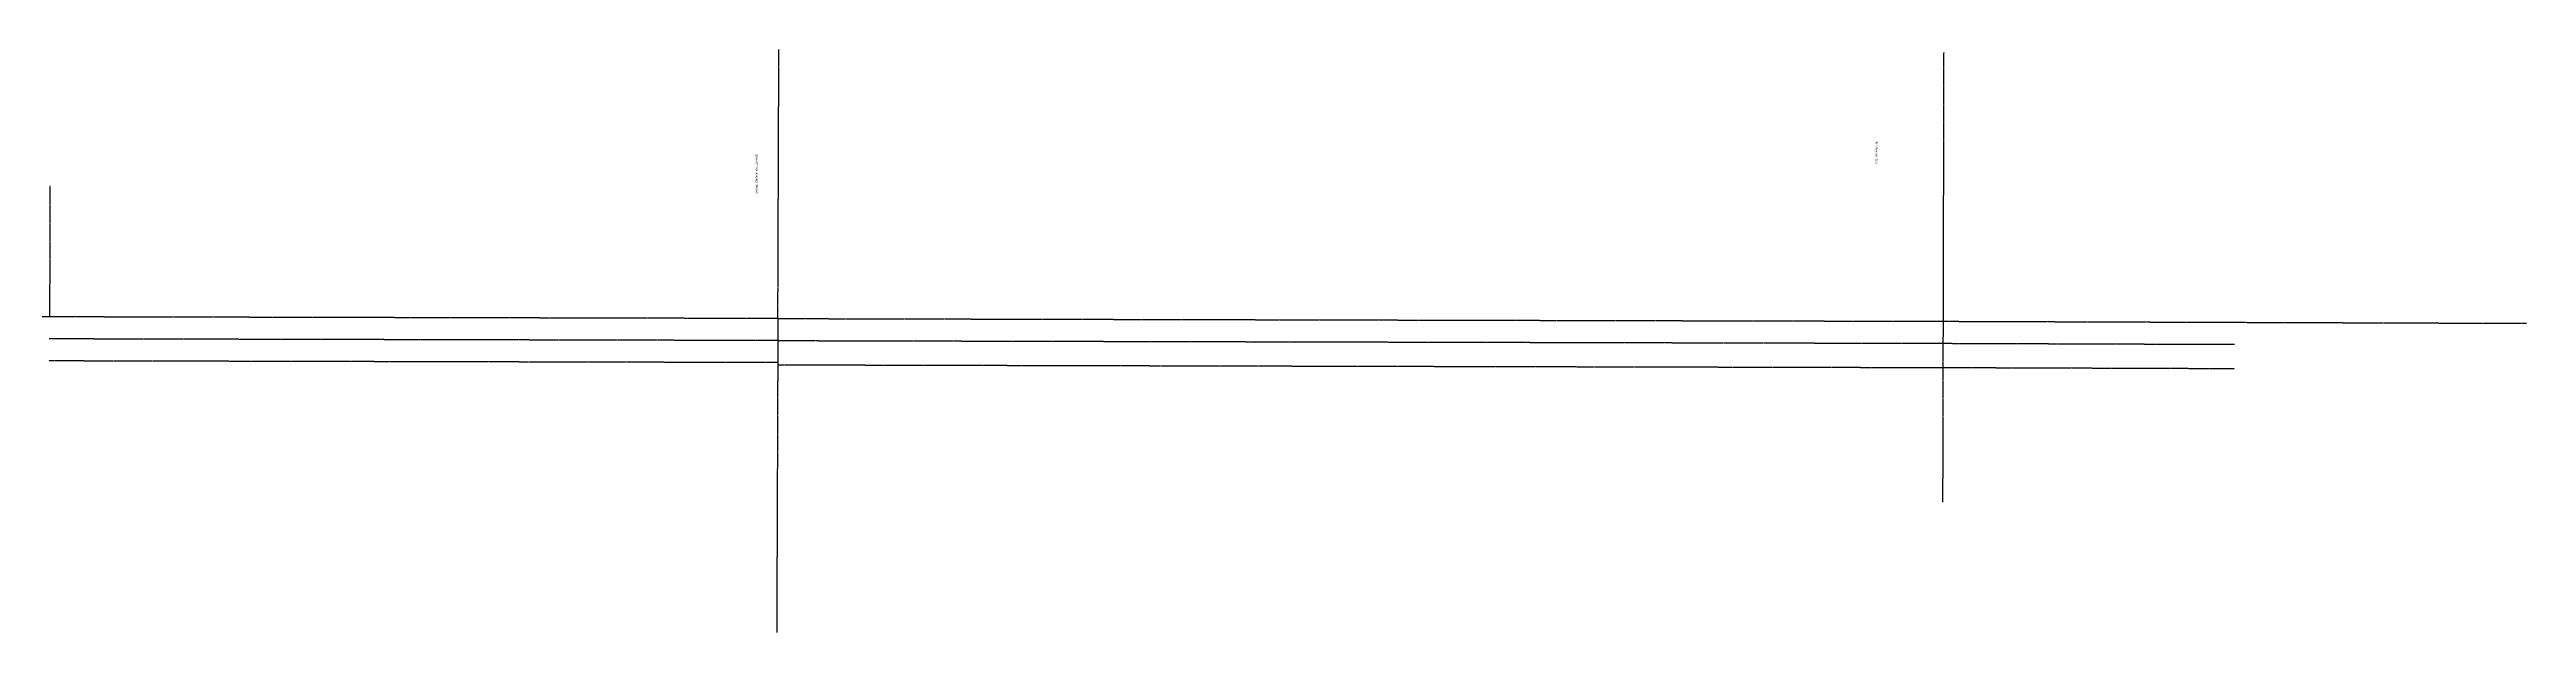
# Model space of a CAD drawing. Header units: feet. Extents: x 6396409 to 6445695, y 1882632 to 1891679.
# Drawn here: x 6440075 to 6445695, y 1883282 to 1884605 of the extents above; entities that cross this region are included whole.
import ezdxf

# ---------------------------------------------------------------- set-up
doc = ezdxf.new("R2010")
doc.units = ezdxf.units.FT
doc.header["$MEASUREMENT"] = 0
doc.linetypes.add('CENTER2', pattern=[1.125, 0.75, -0.125, 0.125, -0.125])
doc.layers.add('R-Row-Scl', color=1, linetype='CENTER2', lineweight=25)
doc.layers.add('R-Row-Sname', color=8, linetype='Continuous', lineweight=0)
doc.styles.add('G4_7 32', font='arial.ttf', dxfattribs={"height": 0.219})

msp = doc.modelspace()

# ---------------------------------------------------------------- linework, layer by layer
at = {"layer": 'R-Row-Scl'}
for p, q in [((6441727.8, 1883994.6), (6441730, 1884605.4)), ((6444372.9, 1884598.7), (6444370.5, 1883577.5)), ((6440076.2, 1884295.9), (6440075.2, 1883998.4)), ((6440075.2, 1883998.4), (6439082.7, 1884001)), ((6441727.8, 1883994.6), (6440075.2, 1883998.4)), ((6441727.8, 1883994.6), (6441725.1, 1883281.8)), ((6441727.8, 1883994.6), (6444371.5, 1883988.4)), ((6444371.5, 1883988.4), (6445695.2, 1883983.8)), ((6441727.6, 1883944.6), (6440074.1, 1883948.4)), ((6441727.6, 1883944.6), (6444371.3, 1883938.4)), ((6444371.3, 1883938.4), (6445033.1, 1883936.1)), ((6441727.4, 1883894.6), (6440073.9, 1883898.4)), ((6441727.4, 1883889.6), (6444371.2, 1883883.4)), ((6444371.2, 1883883.5), (6445033, 1883881.2))]:
    msp.add_line(p, q, dxfattribs=at)

# ---------------------------------------------------------------- texts
at = {"layer": 'R-Row-Sname', "char_height": 4.38, "attachment_point": 1, "rotation": 90, "style": 'G4_7 32'}
for s, insert, width in [('LAUREL CANYON BOULEVARD', (6441677.2, 1884276.5), 120.069), ('COLFAX AVENUE', (6444217.7, 1884345.7), 57.691)]:
    msp.add_mtext(s, dxfattribs=dict(at, insert=insert, width=width))

doc.saveas('drawing.dxf')
